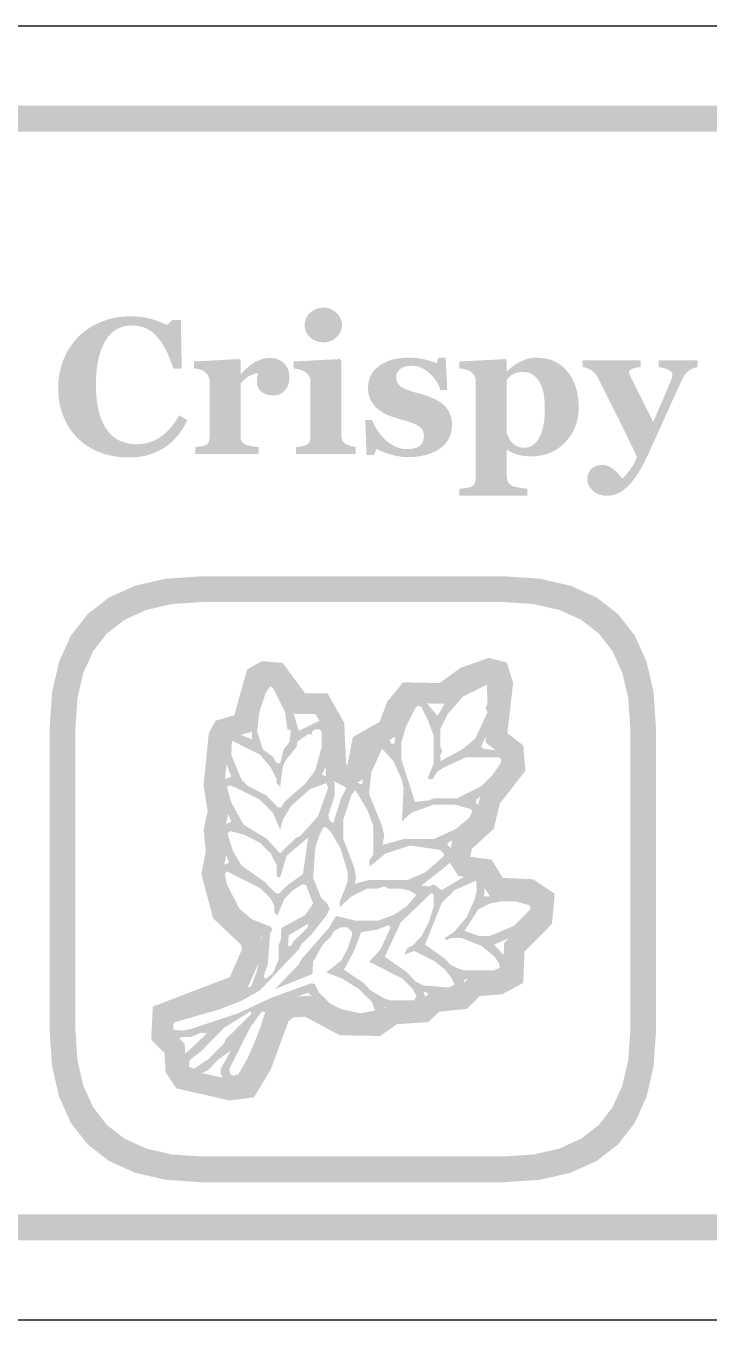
# Model space of a CAD drawing. Header units: millimetres. Extents: x 6 to 297, y 55 to 451.
# Drawn here: x 22.53 to 33.12, y 293.16 to 313.24 of the extents above; entities that cross this region are included whole.
import ezdxf

# ---------------------------------------------------------------- set-up
doc = ezdxf.new("R2010")
doc.units = ezdxf.units.MM
doc.layers.add('CUT', color=1, linetype='Continuous')
doc.layers.add('RASTER', color=7, linetype='Continuous')

msp = doc.modelspace()

# ---------------------------------------------------------------- hatches: boundary and pattern name
at = {"layer": 'RASTER'}
h = msp.add_hatch(color=7, dxfattribs=at)
h.paths.add_polyline_path([(7.2, 309.8), (7.234, 310.316), (7.337, 310.763), (7.509, 311.141), (7.75, 311.45), (8.059, 311.691), (8.438, 311.863), (8.884, 311.966), (9.4, 312), (66.6, 312), (67.116, 311.966), (67.563, 311.863), (67.941, 311.691), (68.25, 311.45), (68.491, 311.141), (68.663, 310.763), (68.766, 310.316), (68.8, 309.8), (68.8, 296.6), (68.766, 296.084), (68.663, 295.638), (68.491, 295.259), (68.25, 294.95), (67.941, 294.709), (67.563, 294.537), (67.116, 294.434), (66.6, 294.4), (9.4, 294.4), (8.884, 294.434), (8.438, 294.537), (8.059, 294.709), (7.75, 294.95), (7.509, 295.259), (7.337, 295.638), (7.234, 296.084), (7.2, 296.6)])
h.paths.add_polyline_path([(7.6, 309.8), (7.6, 296.6), (7.628, 296.178), (7.712, 295.813), (7.853, 295.503), (8.05, 295.25), (8.303, 295.053), (8.612, 294.912), (8.978, 294.828), (9.4, 294.8), (66.6, 294.8), (67.022, 294.828), (67.387, 294.912), (67.697, 295.053), (67.95, 295.25), (68.147, 295.503), (68.288, 295.813), (68.372, 296.178), (68.4, 296.6), (68.4, 309.8), (68.372, 310.222), (68.288, 310.588), (68.147, 310.897), (67.95, 311.15), (67.697, 311.347), (67.387, 311.488), (67.022, 311.572), (66.6, 311.6), (9.4, 311.6), (8.978, 311.572), (8.612, 311.488), (8.303, 311.347), (8.05, 311.15), (7.853, 310.897), (7.712, 310.588), (7.628, 310.222), (7.6, 309.8)], flags=0)
h = msp.add_hatch(color=7, dxfattribs=at)
h.paths.add_polyline_path([(27.645, 306.6), (26.719, 306.6), (26.719, 306.707), (26.729, 306.708), (26.738, 306.708), (26.748, 306.709), (26.757, 306.71), (26.766, 306.711), (26.776, 306.712), (26.785, 306.713), (26.794, 306.714), (26.803, 306.715), (26.812, 306.717), (26.82, 306.718), (26.828, 306.72), (26.836, 306.722), (26.843, 306.724), (26.85, 306.726), (26.857, 306.729), (26.868, 306.734), (26.879, 306.739), (26.888, 306.744), (26.897, 306.75), (26.905, 306.757), (26.912, 306.764), (26.918, 306.771), (26.923, 306.779), (26.927, 306.788), (26.931, 306.797), (26.934, 306.807), (26.937, 306.818), (26.939, 306.829), (26.941, 306.841), (26.942, 306.853), (26.942, 306.867), (26.942, 307.719), (26.942, 307.732), (26.94, 307.744), (26.939, 307.756), (26.936, 307.767), (26.933, 307.778), (26.929, 307.789), (26.924, 307.799), (26.918, 307.809), (26.912, 307.819), (26.906, 307.828), (26.899, 307.836), (26.892, 307.844), (26.885, 307.852), (26.877, 307.859), (26.868, 307.865), (26.86, 307.871), (26.853, 307.876), (26.845, 307.88), (26.836, 307.884), (26.827, 307.889), (26.816, 307.893), (26.805, 307.897), (26.793, 307.901), (26.78, 307.905), (26.767, 307.909), (26.754, 307.913), (26.741, 307.916), (26.729, 307.918), (26.717, 307.921), (26.705, 307.923), (26.694, 307.924), (26.683, 307.926), (26.683, 308.033), (27.4, 308.071), (27.422, 308.049), (27.422, 306.886), (27.423, 306.873), (27.424, 306.861), (27.425, 306.849), (27.428, 306.838), (27.431, 306.828), (27.435, 306.817), (27.439, 306.808), (27.444, 306.798), (27.45, 306.79), (27.457, 306.782), (27.463, 306.774), (27.471, 306.767), (27.479, 306.761), (27.488, 306.755), (27.497, 306.75), (27.507, 306.745), (27.515, 306.742), (27.522, 306.739), (27.53, 306.736), (27.538, 306.733), (27.546, 306.73), (27.555, 306.727), (27.563, 306.724), (27.572, 306.722), (27.581, 306.719), (27.59, 306.717), (27.599, 306.715), (27.608, 306.713), (27.617, 306.711), (27.626, 306.709), (27.636, 306.708), (27.645, 306.707)])
h.paths.add_polyline_path([(27.431, 308.598), (27.43, 308.571), (27.426, 308.544), (27.419, 308.519), (27.41, 308.495), (27.398, 308.472), (27.383, 308.45), (27.366, 308.428), (27.345, 308.408), (27.324, 308.39), (27.301, 308.374), (27.277, 308.361), (27.252, 308.35), (27.226, 308.341), (27.199, 308.335), (27.171, 308.331), (27.143, 308.33), (27.113, 308.331), (27.085, 308.335), (27.058, 308.341), (27.032, 308.35), (27.007, 308.361), (26.983, 308.374), (26.96, 308.39), (26.938, 308.408), (26.918, 308.428), (26.901, 308.45), (26.886, 308.472), (26.874, 308.495), (26.865, 308.519), (26.858, 308.544), (26.854, 308.571), (26.853, 308.598), (26.854, 308.625), (26.858, 308.652), (26.865, 308.677), (26.874, 308.701), (26.886, 308.725), (26.901, 308.747), (26.918, 308.768), (26.938, 308.788), (26.96, 308.807), (26.983, 308.823), (27.007, 308.837), (27.032, 308.848), (27.058, 308.856), (27.085, 308.863), (27.113, 308.866), (27.143, 308.868), (27.172, 308.866), (27.2, 308.863), (27.227, 308.856), (27.253, 308.848), (27.278, 308.837), (27.302, 308.823), (27.324, 308.807), (27.346, 308.788), (27.366, 308.768), (27.383, 308.747), (27.398, 308.725), (27.41, 308.701), (27.419, 308.677), (27.426, 308.652), (27.43, 308.625), (27.431, 308.598)])
for points in [[(24.119, 306.544), (24.062, 306.545), (24.007, 306.549), (23.952, 306.555), (23.898, 306.563), (23.845, 306.573), (23.793, 306.586), (23.742, 306.601), (23.691, 306.618), (23.642, 306.638), (23.595, 306.659), (23.549, 306.683), (23.505, 306.709), (23.462, 306.737), (23.421, 306.767), (23.382, 306.799), (23.344, 306.833), (23.309, 306.868), (23.276, 306.906), (23.244, 306.945), (23.215, 306.987), (23.187, 307.03), (23.161, 307.076), (23.138, 307.124), (23.116, 307.173), (23.096, 307.225), (23.079, 307.277), (23.065, 307.331), (23.053, 307.386), (23.044, 307.443), (23.037, 307.5), (23.034, 307.559), (23.032, 307.62), (23.034, 307.679), (23.037, 307.738), (23.044, 307.796), (23.053, 307.852), (23.065, 307.908), (23.08, 307.962), (23.097, 308.015), (23.116, 308.067), (23.139, 308.118), (23.163, 308.167), (23.189, 308.214), (23.218, 308.259), (23.248, 308.303), (23.281, 308.345), (23.316, 308.385), (23.353, 308.424), (23.391, 308.46), (23.431, 308.494), (23.474, 308.525), (23.517, 308.555), (23.563, 308.583), (23.611, 308.608), (23.66, 308.632), (23.712, 308.653), (23.765, 308.672), (23.818, 308.689), (23.873, 308.703), (23.929, 308.714), (23.985, 308.723), (24.043, 308.729), (24.101, 308.733), (24.16, 308.734), (24.203, 308.734), (24.245, 308.732), (24.285, 308.728), (24.325, 308.724), (24.364, 308.718), (24.402, 308.711), (24.439, 308.702), (24.475, 308.693), (24.51, 308.682), (24.543, 308.671), (24.575, 308.66), (24.606, 308.648), (24.636, 308.636), (24.664, 308.624), (24.69, 308.611), (24.715, 308.598), (24.806, 308.679), (24.934, 308.679), (24.947, 307.92), (24.818, 307.92), (24.79, 308.004), (24.76, 308.082), (24.729, 308.154), (24.697, 308.221), (24.663, 308.282), (24.628, 308.337), (24.592, 308.386), (24.554, 308.43), (24.515, 308.468), (24.473, 308.501), (24.429, 308.529), (24.384, 308.552), (24.336, 308.569), (24.286, 308.582), (24.233, 308.59), (24.179, 308.592), (24.112, 308.588), (24.05, 308.577), (23.991, 308.558), (23.937, 308.532), (23.886, 308.497), (23.84, 308.456), (23.798, 308.407), (23.76, 308.35), (23.727, 308.286), (23.697, 308.216), (23.673, 308.14), (23.653, 308.058), (23.637, 307.97), (23.626, 307.876), (23.619, 307.776), (23.617, 307.669), (23.617, 307.609), (23.62, 307.55), (23.624, 307.494), (23.629, 307.44), (23.636, 307.388), (23.644, 307.339), (23.654, 307.292), (23.666, 307.247), (23.679, 307.204), (23.692, 307.163), (23.707, 307.125), (23.722, 307.089), (23.739, 307.055), (23.756, 307.022), (23.775, 306.993), (23.794, 306.965), (23.816, 306.938), (23.838, 306.913), (23.862, 306.89), (23.887, 306.868), (23.912, 306.849), (23.939, 306.831), (23.966, 306.815), (23.995, 306.801), (24.024, 306.789), (24.054, 306.779), (24.085, 306.77), (24.117, 306.762), (24.149, 306.757), (24.182, 306.753), (24.216, 306.75), (24.251, 306.749), (24.302, 306.751), (24.351, 306.756), (24.399, 306.765), (24.445, 306.777), (24.49, 306.793), (24.533, 306.812), (24.576, 306.835), (24.616, 306.861), (24.656, 306.89), (24.695, 306.924), (24.733, 306.96), (24.77, 307.001), (24.806, 307.045), (24.841, 307.092), (24.875, 307.143), (24.909, 307.198), (25.035, 307.121), (25.019, 307.09), (25.002, 307.059), (24.985, 307.029), (24.967, 306.999), (24.949, 306.971), (24.93, 306.943), (24.911, 306.917), (24.891, 306.891), (24.871, 306.866), (24.849, 306.842), (24.827, 306.818), (24.804, 306.796), (24.781, 306.775), (24.756, 306.754), (24.731, 306.734), (24.705, 306.716), (24.676, 306.696), (24.646, 306.678), (24.615, 306.66), (24.583, 306.644), (24.551, 306.629), (24.518, 306.615), (24.484, 306.602), (24.449, 306.59), (24.414, 306.579), (24.376, 306.57), (24.337, 306.562), (24.297, 306.556), (24.255, 306.551), (24.211, 306.547), (24.166, 306.545), (24.119, 306.544)], [(26.618, 307.785), (26.617, 307.758), (26.614, 307.731), (26.608, 307.705), (26.601, 307.681), (26.591, 307.656), (26.579, 307.633), (26.565, 307.611), (26.549, 307.59), (26.531, 307.57), (26.512, 307.553), (26.492, 307.538), (26.469, 307.526), (26.446, 307.517), (26.421, 307.511), (26.395, 307.507), (26.368, 307.505), (26.341, 307.506), (26.316, 307.509), (26.292, 307.513), (26.269, 307.519), (26.247, 307.526), (26.226, 307.536), (26.206, 307.547), (26.187, 307.559), (26.169, 307.574), (26.154, 307.59), (26.142, 307.607), (26.131, 307.626), (26.123, 307.647), (26.117, 307.67), (26.114, 307.694), (26.113, 307.719), (26.113, 307.732), (26.113, 307.743), (26.114, 307.754), (26.115, 307.765), (26.116, 307.774), (26.117, 307.783), (26.118, 307.791), (26.12, 307.799), (26.122, 307.806), (26.124, 307.813), (26.125, 307.82), (26.127, 307.827), (26.129, 307.833), (26.13, 307.84), (26.132, 307.846), (26.133, 307.852), (26.116, 307.851), (26.099, 307.848), (26.082, 307.844), (26.064, 307.839), (26.046, 307.833), (26.028, 307.825), (26.01, 307.816), (25.991, 307.806), (25.973, 307.794), (25.955, 307.782), (25.938, 307.768), (25.921, 307.754), (25.905, 307.739), (25.889, 307.723), (25.874, 307.706), (25.859, 307.688), (25.859, 306.884), (25.86, 306.872), (25.86, 306.86), (25.862, 306.848), (25.863, 306.837), (25.866, 306.827), (25.868, 306.817), (25.872, 306.808), (25.875, 306.799), (25.88, 306.791), (25.885, 306.783), (25.891, 306.776), (25.897, 306.769), (25.904, 306.763), (25.912, 306.757), (25.921, 306.751), (25.93, 306.746), (25.938, 306.743), (25.948, 306.739), (25.96, 306.735), (25.972, 306.732), (25.986, 306.728), (26.001, 306.725), (26.017, 306.722), (26.034, 306.719), (26.052, 306.717), (26.068, 306.714), (26.083, 306.712), (26.097, 306.711), (26.109, 306.709), (26.121, 306.708), (26.13, 306.707), (26.139, 306.707), (26.139, 306.6), (25.159, 306.6), (25.159, 306.707), (25.168, 306.708), (25.178, 306.709), (25.187, 306.709), (25.196, 306.71), (25.205, 306.711), (25.215, 306.713), (25.224, 306.714), (25.233, 306.715), (25.242, 306.716), (25.251, 306.718), (25.26, 306.719), (25.268, 306.721), (25.276, 306.723), (25.283, 306.725), (25.29, 306.727), (25.297, 306.729), (25.308, 306.733), (25.318, 306.738), (25.328, 306.743), (25.336, 306.749), (25.344, 306.756), (25.351, 306.763), (25.356, 306.771), (25.361, 306.779), (25.365, 306.787), (25.369, 306.797), (25.372, 306.807), (25.375, 306.818), (25.376, 306.829), (25.378, 306.841), (25.379, 306.853), (25.379, 306.867), (25.379, 307.719), (25.379, 307.732), (25.377, 307.745), (25.375, 307.757), (25.373, 307.769), (25.369, 307.781), (25.365, 307.792), (25.36, 307.803), (25.354, 307.814), (25.348, 307.824), (25.341, 307.833), (25.334, 307.843), (25.327, 307.851), (25.319, 307.859), (25.311, 307.867), (25.303, 307.874), (25.294, 307.88), (25.287, 307.885), (25.28, 307.889), (25.272, 307.893), (25.264, 307.896), (25.256, 307.9), (25.247, 307.903), (25.237, 307.907), (25.227, 307.91), (25.217, 307.912), (25.207, 307.915), (25.196, 307.917), (25.185, 307.919), (25.174, 307.921), (25.162, 307.923), (25.151, 307.924), (25.139, 307.926), (25.139, 308.033), (25.837, 308.071), (25.859, 308.049), (25.859, 307.836), (25.865, 307.836), (25.891, 307.865), (25.917, 307.892), (25.943, 307.917), (25.969, 307.941), (25.996, 307.963), (26.024, 307.984), (26.052, 308.003), (26.08, 308.02), (26.108, 308.036), (26.137, 308.049), (26.166, 308.061), (26.196, 308.07), (26.225, 308.077), (26.255, 308.083), (26.286, 308.086), (26.316, 308.087), (26.35, 308.086), (26.381, 308.082), (26.411, 308.075), (26.439, 308.066), (26.466, 308.054), (26.491, 308.039), (26.514, 308.022), (26.535, 308.003), (26.555, 307.981), (26.572, 307.957), (26.586, 307.933), (26.597, 307.906), (26.607, 307.878), (26.613, 307.849), (26.617, 307.818), (26.618, 307.785)], [(28.458, 306.55), (28.423, 306.551), (28.387, 306.553), (28.352, 306.556), (28.318, 306.561), (28.283, 306.567), (28.249, 306.574), (28.214, 306.582), (28.18, 306.592), (28.147, 306.602), (28.116, 306.613), (28.087, 306.624), (28.06, 306.635), (28.035, 306.646), (28.011, 306.657), (27.99, 306.669), (27.97, 306.681), (27.926, 306.581), (27.812, 306.581), (27.793, 307.127), (27.9, 307.127), (27.906, 307.111), (27.913, 307.093), (27.921, 307.076), (27.929, 307.057), (27.939, 307.038), (27.949, 307.019), (27.961, 306.999), (27.973, 306.979), (27.986, 306.958), (28, 306.938), (28.014, 306.919), (28.028, 306.9), (28.043, 306.882), (28.058, 306.864), (28.074, 306.847), (28.09, 306.83), (28.108, 306.814), (28.126, 306.798), (28.145, 306.783), (28.164, 306.769), (28.184, 306.756), (28.205, 306.743), (28.226, 306.73), (28.248, 306.719), (28.27, 306.708), (28.293, 306.699), (28.316, 306.691), (28.34, 306.685), (28.363, 306.68), (28.388, 306.676), (28.412, 306.674), (28.438, 306.673), (28.47, 306.674), (28.5, 306.676), (28.528, 306.681), (28.554, 306.686), (28.578, 306.694), (28.599, 306.702), (28.619, 306.713), (28.636, 306.725), (28.651, 306.739), (28.665, 306.755), (28.676, 306.772), (28.685, 306.791), (28.692, 306.812), (28.697, 306.835), (28.7, 306.859), (28.701, 306.886), (28.701, 306.9), (28.699, 306.914), (28.697, 306.927), (28.694, 306.939), (28.69, 306.951), (28.685, 306.962), (28.679, 306.972), (28.672, 306.982), (28.664, 306.992), (28.656, 307.001), (28.647, 307.009), (28.637, 307.018), (28.627, 307.026), (28.616, 307.034), (28.604, 307.041), (28.591, 307.048), (28.577, 307.055), (28.562, 307.062), (28.547, 307.069), (28.531, 307.075), (28.516, 307.081), (28.499, 307.087), (28.483, 307.093), (28.466, 307.098), (28.449, 307.103), (28.43, 307.109), (28.411, 307.115), (28.39, 307.121), (28.369, 307.127), (28.346, 307.134), (28.323, 307.141), (28.298, 307.148), (28.274, 307.155), (28.25, 307.163), (28.228, 307.17), (28.206, 307.177), (28.185, 307.185), (28.165, 307.192), (28.146, 307.2), (28.128, 307.207), (28.11, 307.215), (28.092, 307.224), (28.074, 307.235), (28.055, 307.246), (28.037, 307.258), (28.018, 307.272), (27.999, 307.286), (27.98, 307.302), (27.964, 307.316), (27.949, 307.332), (27.935, 307.348), (27.921, 307.365), (27.908, 307.382), (27.896, 307.401), (27.885, 307.42), (27.875, 307.439), (27.866, 307.46), (27.858, 307.482), (27.851, 307.504), (27.845, 307.528), (27.841, 307.552), (27.838, 307.578), (27.836, 307.604), (27.835, 307.631), (27.838, 307.682), (27.846, 307.73), (27.86, 307.775), (27.879, 307.818), (27.903, 307.859), (27.933, 307.897), (27.968, 307.932), (28.009, 307.965), (28.054, 307.995), (28.103, 308.021), (28.154, 308.043), (28.21, 308.061), (28.268, 308.075), (28.33, 308.085), (28.395, 308.091), (28.464, 308.093), (28.497, 308.092), (28.529, 308.091), (28.561, 308.089), (28.592, 308.086), (28.622, 308.082), (28.652, 308.077), (28.681, 308.072), (28.709, 308.066), (28.737, 308.059), (28.763, 308.052), (28.788, 308.045), (28.812, 308.037), (28.835, 308.03), (28.857, 308.022), (28.878, 308.014), (28.897, 308.006), (28.928, 308.093), (29.04, 308.093), (29.063, 307.593), (28.959, 307.593), (28.945, 307.631), (28.929, 307.667), (28.91, 307.702), (28.889, 307.735), (28.866, 307.767), (28.841, 307.798), (28.813, 307.828), (28.783, 307.856), (28.752, 307.882), (28.72, 307.904), (28.687, 307.923), (28.654, 307.939), (28.62, 307.951), (28.586, 307.96), (28.551, 307.965), (28.515, 307.967), (28.488, 307.966), (28.462, 307.964), (28.437, 307.96), (28.414, 307.955), (28.393, 307.948), (28.373, 307.94), (28.355, 307.931), (28.338, 307.92), (28.323, 307.908), (28.31, 307.894), (28.299, 307.88), (28.29, 307.864), (28.283, 307.847), (28.277, 307.829), (28.274, 307.81), (28.273, 307.789), (28.275, 307.763), (28.279, 307.738), (28.287, 307.715), (28.297, 307.694), (28.31, 307.674), (28.327, 307.657), (28.346, 307.642), (28.368, 307.628), (28.393, 307.616), (28.42, 307.604), (28.449, 307.592), (28.481, 307.58), (28.515, 307.568), (28.552, 307.557), (28.591, 307.546), (28.632, 307.535), (28.696, 307.517), (28.755, 307.498), (28.809, 307.477), (28.859, 307.455), (28.905, 307.431), (28.947, 307.406), (28.984, 307.379), (29.016, 307.351), (29.045, 307.321), (29.069, 307.289), (29.09, 307.254), (29.107, 307.218), (29.121, 307.18), (29.13, 307.14), (29.136, 307.098), (29.138, 307.054), (29.135, 306.996), (29.126, 306.941), (29.111, 306.889), (29.091, 306.841), (29.064, 306.796), (29.032, 306.755), (28.994, 306.717), (28.949, 306.682), (28.901, 306.651), (28.848, 306.624), (28.792, 306.602), (28.732, 306.583), (28.669, 306.569), (28.602, 306.558), (28.532, 306.552), (28.458, 306.55)], [(32.946, 307.946), (32.93, 307.943), (32.914, 307.939), (32.897, 307.934), (32.881, 307.929), (32.865, 307.922), (32.849, 307.914), (32.834, 307.906), (32.818, 307.896), (32.803, 307.886), (32.788, 307.874), (32.774, 307.861), (32.761, 307.846), (32.749, 307.83), (32.737, 307.812), (32.725, 307.794), (32.715, 307.773), (32.683, 307.706), (32.651, 307.638), (32.619, 307.569), (32.587, 307.498), (32.555, 307.427), (32.522, 307.354), (32.489, 307.28), (32.456, 307.206), (32.422, 307.13), (32.387, 307.052), (32.351, 306.973), (32.315, 306.892), (32.277, 306.81), (32.239, 306.727), (32.2, 306.641), (32.16, 306.555), (32.137, 306.507), (32.115, 306.461), (32.092, 306.418), (32.07, 306.378), (32.048, 306.34), (32.027, 306.305), (32.005, 306.272), (31.984, 306.241), (31.963, 306.213), (31.942, 306.186), (31.922, 306.161), (31.901, 306.137), (31.882, 306.116), (31.862, 306.096), (31.843, 306.078), (31.824, 306.061), (31.807, 306.047), (31.789, 306.034), (31.772, 306.022), (31.754, 306.01), (31.737, 306), (31.72, 305.991), (31.702, 305.983), (31.685, 305.976), (31.668, 305.97), (31.651, 305.964), (31.633, 305.96), (31.616, 305.956), (31.598, 305.953), (31.581, 305.951), (31.563, 305.95), (31.546, 305.95), (31.512, 305.951), (31.48, 305.954), (31.449, 305.961), (31.42, 305.969), (31.393, 305.98), (31.367, 305.993), (31.343, 306.009), (31.321, 306.027), (31.301, 306.047), (31.284, 306.067), (31.269, 306.088), (31.257, 306.11), (31.247, 306.132), (31.241, 306.154), (31.237, 306.178), (31.235, 306.202), (31.236, 306.212), (31.236, 306.222), (31.237, 306.232), (31.238, 306.241), (31.239, 306.251), (31.241, 306.26), (31.243, 306.269), (31.245, 306.278), (31.248, 306.287), (31.251, 306.295), (31.255, 306.305), (31.26, 306.314), (31.265, 306.323), (31.271, 306.332), (31.278, 306.342), (31.285, 306.351), (31.291, 306.359), (31.298, 306.366), (31.306, 306.374), (31.315, 306.381), (31.324, 306.388), (31.335, 306.394), (31.346, 306.4), (31.358, 306.406), (31.37, 306.411), (31.383, 306.416), (31.396, 306.42), (31.41, 306.423), (31.424, 306.425), (31.438, 306.427), (31.453, 306.428), (31.468, 306.429), (31.489, 306.428), (31.509, 306.425), (31.529, 306.421), (31.548, 306.414), (31.568, 306.406), (31.587, 306.396), (31.606, 306.385), (31.625, 306.371), (31.644, 306.357), (31.663, 306.34), (31.682, 306.322), (31.701, 306.303), (31.721, 306.283), (31.74, 306.261), (31.76, 306.238), (31.78, 306.213), (31.793, 306.226), (31.806, 306.24), (31.82, 306.256), (31.834, 306.274), (31.85, 306.292), (31.866, 306.313), (31.882, 306.334), (31.9, 306.358), (31.917, 306.382), (31.933, 306.406), (31.948, 306.43), (31.961, 306.455), (31.974, 306.48), (31.985, 306.504), (31.995, 306.529), (32.004, 306.555), (31.961, 306.645), (31.92, 306.732), (31.879, 306.816), (31.84, 306.896), (31.802, 306.974), (31.765, 307.049), (31.73, 307.121), (31.695, 307.19), (31.661, 307.258), (31.626, 307.328), (31.59, 307.4), (31.552, 307.474), (31.514, 307.55), (31.475, 307.628), (31.435, 307.708), (31.394, 307.789), (31.384, 307.807), (31.374, 307.823), (31.363, 307.838), (31.351, 307.852), (31.338, 307.865), (31.325, 307.877), (31.31, 307.888), (31.295, 307.899), (31.28, 307.908), (31.264, 307.916), (31.248, 307.923), (31.232, 307.93), (31.216, 307.935), (31.199, 307.94), (31.182, 307.944), (31.165, 307.946), (31.165, 308.053), (32.062, 308.053), (32.062, 307.946), (32.049, 307.946), (32.036, 307.944), (32.022, 307.942), (32.008, 307.94), (31.993, 307.937), (31.978, 307.933), (31.963, 307.929), (31.947, 307.924), (31.931, 307.919), (31.918, 307.913), (31.907, 307.907), (31.898, 307.901), (31.891, 307.894), (31.885, 307.887), (31.882, 307.879), (31.881, 307.871), (31.881, 307.869), (31.882, 307.865), (31.882, 307.862), (31.882, 307.859), (31.883, 307.856), (31.884, 307.853), (31.885, 307.849), (31.886, 307.846), (31.887, 307.842), (31.888, 307.838), (31.89, 307.834), (31.892, 307.829), (31.894, 307.824), (31.896, 307.818), (31.899, 307.812), (31.902, 307.806), (31.915, 307.779), (31.929, 307.749), (31.945, 307.717), (31.962, 307.683), (31.98, 307.646), (32, 307.607), (32.021, 307.565), (32.043, 307.521), (32.067, 307.474), (32.091, 307.426), (32.116, 307.375), (32.142, 307.323), (32.169, 307.268), (32.197, 307.212), (32.226, 307.154), (32.256, 307.094), (32.279, 307.145), (32.3, 307.194), (32.321, 307.242), (32.34, 307.287), (32.359, 307.331), (32.377, 307.373), (32.395, 307.413), (32.411, 307.452), (32.427, 307.489), (32.443, 307.527), (32.458, 307.564), (32.474, 307.601), (32.489, 307.637), (32.504, 307.674), (32.52, 307.711), (32.535, 307.747), (32.538, 307.756), (32.541, 307.764), (32.544, 307.772), (32.546, 307.78), (32.548, 307.787), (32.55, 307.793), (32.551, 307.799), (32.552, 307.805), (32.552, 307.81), (32.552, 307.815), (32.553, 307.819), (32.553, 307.823), (32.553, 307.826), (32.554, 307.829), (32.554, 307.831), (32.554, 307.833), (32.553, 307.84), (32.552, 307.846), (32.55, 307.852), (32.547, 307.858), (32.544, 307.864), (32.539, 307.869), (32.534, 307.874), (32.528, 307.88), (32.522, 307.884), (32.515, 307.889), (32.508, 307.894), (32.5, 307.898), (32.492, 307.902), (32.484, 307.906), (32.476, 307.91), (32.467, 307.914), (32.458, 307.918), (32.449, 307.921), (32.44, 307.924), (32.431, 307.927), (32.423, 307.929), (32.414, 307.932), (32.405, 307.934), (32.397, 307.936), (32.389, 307.938), (32.381, 307.939), (32.373, 307.941), (32.366, 307.942), (32.359, 307.943), (32.353, 307.944), (32.347, 307.945), (32.341, 307.946), (32.341, 308.053), (32.946, 308.053)]]:
    msp.add_hatch(color=7, dxfattribs=at).paths.add_polyline_path(points)
h = msp.add_hatch(color=7, dxfattribs=at)
h.paths.add_polyline_path([(31.102, 307.313), (31.099, 307.237), (31.089, 307.164), (31.073, 307.094), (31.05, 307.026), (31.021, 306.961), (30.986, 306.899), (30.944, 306.84), (30.896, 306.783), (30.842, 306.731), (30.785, 306.686), (30.725, 306.648), (30.661, 306.617), (30.594, 306.593), (30.524, 306.576), (30.45, 306.565), (30.373, 306.562), (30.338, 306.562), (30.306, 306.564), (30.275, 306.566), (30.245, 306.569), (30.217, 306.573), (30.191, 306.578), (30.167, 306.584), (30.144, 306.59), (30.123, 306.598), (30.102, 306.606), (30.082, 306.614), (30.064, 306.622), (30.046, 306.631), (30.03, 306.64), (30.014, 306.65), (29.999, 306.66), (29.987, 306.66), (29.987, 306.248), (29.988, 306.236), (29.989, 306.224), (29.99, 306.212), (29.993, 306.2), (29.996, 306.19), (30, 306.179), (30.005, 306.169), (30.01, 306.159), (30.016, 306.15), (30.023, 306.141), (30.03, 306.133), (30.037, 306.126), (30.046, 306.119), (30.054, 306.113), (30.064, 306.108), (30.074, 306.103), (30.084, 306.099), (30.096, 306.096), (30.108, 306.092), (30.122, 306.088), (30.136, 306.084), (30.152, 306.081), (30.168, 306.077), (30.186, 306.074), (30.204, 306.071), (30.221, 306.068), (30.237, 306.066), (30.252, 306.064), (30.267, 306.062), (30.281, 306.06), (30.294, 306.059), (30.307, 306.058), (30.307, 305.95), (29.249, 305.95), (29.249, 306.058), (29.258, 306.059), (29.269, 306.06), (29.279, 306.061), (29.29, 306.062), (29.302, 306.064), (29.315, 306.065), (29.328, 306.067), (29.341, 306.069), (29.355, 306.071), (29.367, 306.073), (29.379, 306.075), (29.39, 306.077), (29.4, 306.079), (29.409, 306.081), (29.417, 306.084), (29.425, 306.086), (29.436, 306.09), (29.446, 306.095), (29.456, 306.101), (29.464, 306.108), (29.472, 306.115), (29.478, 306.123), (29.484, 306.131), (29.489, 306.141), (29.492, 306.151), (29.496, 306.161), (29.499, 306.171), (29.501, 306.182), (29.503, 306.194), (29.504, 306.205), (29.505, 306.217), (29.505, 306.229), (29.505, 307.728), (29.504, 307.74), (29.502, 307.751), (29.5, 307.763), (29.497, 307.773), (29.494, 307.784), (29.491, 307.794), (29.487, 307.804), (29.483, 307.813), (29.478, 307.822), (29.472, 307.831), (29.466, 307.839), (29.459, 307.847), (29.451, 307.855), (29.443, 307.863), (29.434, 307.87), (29.425, 307.877), (29.417, 307.882), (29.409, 307.886), (29.4, 307.891), (29.391, 307.895), (29.381, 307.899), (29.37, 307.902), (29.359, 307.906), (29.347, 307.909), (29.335, 307.912), (29.323, 307.915), (29.311, 307.917), (29.299, 307.919), (29.287, 307.921), (29.275, 307.923), (29.264, 307.924), (29.252, 307.926), (29.252, 308.033), (29.965, 308.071), (29.987, 308.052), (29.987, 307.889), (29.999, 307.886), (30.024, 307.91), (30.049, 307.932), (30.075, 307.954), (30.101, 307.973), (30.128, 307.992), (30.156, 308.009), (30.184, 308.024), (30.214, 308.038), (30.243, 308.051), (30.272, 308.062), (30.302, 308.072), (30.331, 308.079), (30.36, 308.085), (30.389, 308.089), (30.418, 308.092), (30.447, 308.093), (30.521, 308.089), (30.591, 308.079), (30.657, 308.062), (30.719, 308.039), (30.777, 308.009), (30.83, 307.972), (30.88, 307.928), (30.926, 307.878), (30.967, 307.822), (31.003, 307.762), (31.033, 307.698), (31.058, 307.63), (31.077, 307.557), (31.091, 307.48), (31.099, 307.399), (31.102, 307.313)])
h.paths.add_polyline_path([(30.576, 307.308), (30.576, 307.335), (30.575, 307.362), (30.574, 307.389), (30.572, 307.415), (30.57, 307.441), (30.567, 307.467), (30.564, 307.492), (30.56, 307.518), (30.556, 307.542), (30.55, 307.567), (30.544, 307.59), (30.538, 307.613), (30.53, 307.635), (30.522, 307.656), (30.513, 307.677), (30.503, 307.697), (30.493, 307.716), (30.482, 307.735), (30.47, 307.752), (30.457, 307.768), (30.443, 307.783), (30.429, 307.798), (30.414, 307.811), (30.398, 307.823), (30.381, 307.834), (30.364, 307.844), (30.345, 307.852), (30.326, 307.858), (30.306, 307.863), (30.284, 307.867), (30.262, 307.869), (30.239, 307.87), (30.216, 307.87), (30.194, 307.868), (30.173, 307.865), (30.154, 307.862), (30.135, 307.857), (30.118, 307.851), (30.102, 307.845), (30.087, 307.837), (30.073, 307.829), (30.059, 307.819), (30.046, 307.81), (30.033, 307.799), (30.021, 307.788), (30.009, 307.776), (29.998, 307.764), (29.987, 307.751), (29.987, 306.921), (29.99, 306.913), (29.993, 306.905), (29.996, 306.896), (30, 306.887), (30.005, 306.878), (30.01, 306.867), (30.015, 306.857), (30.021, 306.845), (30.027, 306.834), (30.033, 306.823), (30.04, 306.813), (30.046, 306.804), (30.052, 306.795), (30.058, 306.786), (30.065, 306.779), (30.071, 306.771), (30.08, 306.762), (30.09, 306.753), (30.1, 306.745), (30.11, 306.737), (30.121, 306.73), (30.132, 306.724), (30.143, 306.718), (30.154, 306.713), (30.166, 306.708), (30.178, 306.704), (30.191, 306.701), (30.203, 306.699), (30.216, 306.696), (30.23, 306.695), (30.243, 306.694), (30.257, 306.694), (30.292, 306.696), (30.326, 306.704), (30.357, 306.716), (30.387, 306.733), (30.416, 306.755), (30.442, 306.782), (30.466, 306.813), (30.489, 306.85), (30.509, 306.891), (30.527, 306.937), (30.542, 306.987), (30.554, 307.042), (30.564, 307.102), (30.571, 307.166), (30.575, 307.234), (30.576, 307.308)], flags=0)
h = msp.add_hatch(color=7, dxfattribs=at)
h.paths.add_polyline_path([(22.9, 302.35), (22.937, 302.901), (23.047, 303.378), (23.23, 303.782), (23.488, 304.112), (23.818, 304.37), (24.222, 304.553), (24.699, 304.663), (25.25, 304.7), (29.95, 304.7), (30.501, 304.663), (30.978, 304.553), (31.382, 304.37), (31.713, 304.113), (31.97, 303.782), (32.153, 303.378), (32.263, 302.901), (32.3, 302.35), (32.3, 297.65), (32.263, 297.099), (32.153, 296.622), (31.97, 296.218), (31.713, 295.887), (31.382, 295.63), (30.978, 295.447), (30.501, 295.337), (29.95, 295.3), (25.25, 295.3), (24.699, 295.337), (24.222, 295.447), (23.818, 295.63), (23.488, 295.888), (23.23, 296.218), (23.047, 296.622), (22.937, 297.099), (22.9, 297.65)])
h.paths.add_polyline_path([(23.3, 302.35), (23.3, 297.65), (23.33, 297.193), (23.422, 296.797), (23.574, 296.462), (23.788, 296.188), (24.062, 295.974), (24.397, 295.822), (24.793, 295.73), (25.25, 295.7), (29.95, 295.7), (30.407, 295.73), (30.803, 295.822), (31.138, 295.974), (31.413, 296.188), (31.626, 296.462), (31.778, 296.797), (31.87, 297.193), (31.9, 297.65), (31.9, 302.35), (31.87, 302.807), (31.778, 303.203), (31.626, 303.538), (31.413, 303.813), (31.138, 304.026), (30.803, 304.178), (30.407, 304.27), (29.95, 304.3), (25.25, 304.3), (24.793, 304.27), (24.397, 304.178), (24.062, 304.026), (23.788, 303.813), (23.574, 303.538), (23.422, 303.203), (23.33, 302.807), (23.3, 302.35)], flags=0)
h = msp.add_hatch(color=7, dxfattribs=at)
h.paths.add_polyline_path([(29.708, 303.434), (29.985, 303.363), (30.085, 303.042), (29.995, 302.267), (30.242, 302.076), (30.277, 301.686), (29.879, 301.176), (29.786, 300.786), (29.443, 300.469), (29.423, 300.355), (29.427, 300.348), (29.752, 300.304), (29.924, 300.021), (30.394, 300), (30.731, 299.775), (30.687, 299.306), (30.26, 298.873), (30.242, 298.392), (29.915, 298.216), (29.57, 298.188), (29.371, 297.989), (28.943, 297.946), (28.767, 297.783), (28.285, 297.752), (28.025, 297.568), (27.397, 297.579), (26.859, 297.867), (26.681, 297.856), (26.604, 297.799), (26.328, 297.048), (26.066, 296.615), (25.687, 296.568), (24.863, 296.756), (24.697, 297.005), (24.681, 297.305), (24.474, 297.512), (24.499, 298.024), (25.693, 298.482), (25.881, 298.912), (25.87, 298.979), (25.432, 299.397), (25.251, 300.084), (25.32, 300.431), (25.287, 300.766), (25.349, 301.058), (25.287, 301.453), (25.366, 302.268), (25.475, 302.461), (25.762, 302.545), (25.96, 303.253), (26.186, 303.384), (26.512, 303.357), (26.861, 302.883), (27.208, 302.883), (27.466, 302.428), (27.497, 301.782), (27.51, 301.775), (27.518, 301.78), (27.599, 302.205), (28.016, 302.443), (28.132, 302.754), (28.378, 303.055), (28.946, 303.044), (29.269, 303.28)])
h.paths.add_polyline_path([(29.722, 303.1), (29.42, 302.994), (29.048, 302.722), (28.528, 302.732), (28.414, 302.592), (28.276, 302.222), (27.885, 302), (27.806, 301.583), (27.527, 301.408), (27.186, 301.581), (27.15, 302.337), (27.021, 302.563), (26.7, 302.563), (26.341, 303.05), (26.26, 303.057), (26.233, 303.041), (26.023, 302.287), (25.689, 302.19), (25.678, 302.17), (25.61, 301.463), (25.675, 301.049), (25.61, 300.748), (25.644, 300.415), (25.579, 300.094), (25.719, 299.566), (26.169, 299.136), (26.212, 298.869), (25.932, 298.231), (24.809, 297.8), (24.801, 297.638), (24.994, 297.445), (25.012, 297.11), (25.059, 297.039), (25.704, 296.893), (25.873, 296.913), (26.038, 297.187), (26.336, 297.999), (26.567, 298.169), (26.929, 298.192), (27.48, 297.898), (27.926, 297.89), (28.174, 298.066), (28.633, 298.095), (28.804, 298.253), (29.225, 298.296), (29.427, 298.498), (29.822, 298.53), (29.929, 298.587), (29.945, 299.009), (30.379, 299.45), (30.395, 299.615), (30.291, 299.684), (29.74, 299.709), (29.558, 300.007), (29.235, 300.051), (29.086, 300.29), (29.146, 300.631), (29.497, 300.955), (29.584, 301.319), (29.947, 301.783), (29.936, 301.908), (29.656, 302.124), (29.759, 303.012), (29.732, 303.098), (29.722, 303.1)], flags=0)
h = msp.add_hatch(color=7, dxfattribs=at)
h.paths.add_polyline_path([(26.26, 303.15), (26.393, 303.104), (26.527, 302.937), (26.65, 302.693), (26.761, 302.302), (27.084, 302.459), (27.161, 302.436), (27.218, 302.359), (27.218, 302.192), (27.251, 302.092), (27.185, 301.758), (27.118, 301.625), (27.261, 301.568), (27.318, 301.491), (27.318, 301.291), (27.218, 300.99), (27.241, 300.914), (27.295, 300.867), (27.418, 301.257), (27.508, 301.434), (27.619, 301.525), (27.742, 301.468), (27.785, 301.758), (27.852, 301.959), (27.976, 302.169), (28.086, 302.192), (28.176, 302.149), (28.196, 302.102), (28.243, 302.102), (28.286, 302.393), (28.51, 302.803), (28.62, 302.86), (28.663, 302.837), (28.911, 302.536), (29.011, 302.703), (29.278, 302.97), (29.488, 303.094), (29.722, 303.16), (29.765, 303.137), (29.822, 303.06), (29.822, 302.693), (29.722, 302.326), (29.588, 302.059), (29.622, 302.025), (29.889, 301.992), (29.999, 301.935), (30.022, 301.792), (29.932, 301.615), (29.845, 301.535), (29.799, 301.448), (29.511, 301.234), (29.511, 301.181), (29.588, 301.091), (29.531, 300.914), (29.365, 300.747), (29.077, 300.566), (29.064, 300.533), (29.154, 300.456), (29.154, 300.356), (29.097, 300.246), (28.663, 299.899), (28.787, 299.889), (28.854, 299.922), (28.977, 299.832), (29.355, 300.056), (29.555, 300.089), (29.655, 299.989), (29.632, 299.732), (30.289, 299.755), (30.466, 299.665), (30.49, 299.521), (30.433, 299.411), (30.166, 299.144), (29.789, 298.987), (29.965, 298.797), (30.022, 298.687), (29.999, 298.543), (29.922, 298.487), (29.789, 298.453), (29.355, 298.453), (29.321, 298.42), (29.298, 298.276), (29.221, 298.219), (28.787, 298.219), (28.72, 298.253), (28.697, 298.243), (28.72, 298.186), (28.697, 298.043), (28.553, 297.986), (28.086, 298.019), (28.043, 297.862), (27.952, 297.819), (27.518, 297.819), (27.385, 297.852), (27.141, 297.976), (26.907, 298.243), (26.393, 298.043), (26.216, 297.485), (25.993, 296.974), (25.926, 296.874), (25.816, 296.817), (25.716, 296.817), (25.605, 296.874), (25.549, 296.984), (25.549, 297.051), (25.706, 297.341), (25.505, 297.195), (25.358, 297.041), (25.181, 296.951), (25.081, 296.951), (24.991, 296.994), (24.948, 297.084), (24.971, 297.261), (25.338, 297.609), (25.248, 297.619), (25.081, 297.552), (24.948, 297.552), (24.881, 297.518), (24.737, 297.609), (24.714, 297.819), (24.737, 297.862), (24.848, 297.919), (25.549, 298.119), (26.026, 298.343), (26.116, 298.587), (26.183, 298.921), (26.183, 299.121), (25.939, 299.244), (25.739, 299.445), (25.582, 299.722), (25.515, 299.955), (25.539, 300.199), (25.682, 300.256), (25.549, 300.623), (25.549, 300.79), (25.572, 300.834), (25.716, 300.89), (25.549, 301.324), (25.549, 301.491), (25.572, 301.535), (25.716, 301.591), (25.615, 301.858), (25.592, 302.102), (25.615, 302.192), (25.682, 302.259), (25.816, 302.259), (26.039, 302.169), (26.016, 302.593), (26.083, 302.86), (26.206, 303.104)])
h.paths.add_polyline_path([(29.678, 303.017), (29.311, 302.837), (29.077, 302.57), (28.954, 302.326), (28.954, 302.059), (28.987, 301.992), (28.954, 301.925), (28.964, 301.835), (29.298, 302.015), (29.498, 302.182), (29.688, 302.593), (29.655, 302.66), (29.688, 302.726)], flags=0)
h.paths.add_polyline_path([(26.317, 302.994), (26.25, 302.893), (26.15, 302.593), (26.116, 302.292), (26.206, 302.015), (26.36, 301.902), (26.407, 301.815), (26.45, 301.792), (26.483, 301.825), (26.527, 302.015), (26.617, 302.125), (26.64, 302.316), (26.584, 302.326), (26.55, 302.593), (26.36, 302.97)], flags=0)
h.paths.add_polyline_path([(28.62, 302.693), (28.577, 302.67), (28.42, 302.359), (28.353, 302.125), (28.353, 301.858), (28.563, 301.201), (28.787, 301.224), (28.854, 301.257), (29.221, 301.257), (29.598, 301.448), (29.765, 301.615), (29.899, 301.815), (29.899, 301.868), (29.855, 301.892), (29.355, 301.892), (29.011, 301.735), (28.911, 301.668), (28.83, 301.548), (28.777, 301.548), (28.764, 301.581), (28.854, 301.792), (28.854, 302.226), (28.764, 302.469), (28.663, 302.67)], flags=0)
h.paths.add_polyline_path([(27.018, 302.326), (26.961, 302.282), (26.974, 302.236), (26.917, 302.259), (26.741, 302.136), (26.727, 302.049), (26.574, 301.868), (26.517, 301.758), (26.473, 301.434), (26.417, 301.491), (26.417, 301.558), (26.327, 301.735), (26.16, 301.935), (25.726, 302.149), (25.716, 301.925), (25.873, 301.548), (25.973, 301.448), (26.26, 301.301), (26.44, 301.114), (26.493, 301.114), (26.54, 301.201), (26.861, 301.481), (27.018, 301.691), (27.118, 302.059), (27.118, 302.292), (27.084, 302.326)], flags=0)
h.paths.add_polyline_path([(28.053, 302.025), (27.886, 301.658), (27.852, 301.324), (28.053, 300.823), (28.086, 300.69), (28.063, 300.533), (28.386, 300.623), (28.854, 300.623), (29.198, 300.78), (29.398, 300.947), (29.455, 301.057), (29.421, 301.091), (29.188, 301.157), (28.854, 301.157), (28.51, 301.034), (28.363, 300.9), (28.386, 301.424), (28.353, 301.558), (28.229, 301.835)], flags=0)
h.paths.add_polyline_path([(27.185, 301.491), (26.941, 301.401), (26.64, 301.134), (26.517, 300.924), (26.473, 300.767), (26.36, 301.034), (26.16, 301.234), (25.782, 301.424), (25.682, 301.458), (25.649, 301.424), (25.716, 301.191), (25.906, 300.847), (26.26, 300.633), (26.473, 300.4), (26.707, 300.633), (26.794, 300.68), (27.061, 300.98), (27.218, 301.424)], flags=0)
h.paths.add_polyline_path([(27.642, 301.381), (27.585, 301.324), (27.452, 300.924), (27.452, 300.623), (27.619, 300.189), (27.652, 300.022), (27.629, 299.932), (27.852, 299.989), (28.453, 299.989), (28.73, 300.112), (28.997, 300.346), (29.021, 300.389), (28.954, 300.456), (28.487, 300.523), (28.109, 300.4), (27.862, 300.199), (27.852, 300.289), (27.919, 300.389), (27.919, 300.823), (27.829, 301.067)], flags=0)
h.paths.add_polyline_path([(27.175, 300.813), (27.141, 300.8), (27.084, 300.69), (27.018, 300.49), (26.984, 300.022), (27.108, 299.712), (27.195, 299.632), (27.241, 299.545), (27.195, 299.445), (26.961, 299.144), (26.807, 298.997), (26.761, 298.911), (26.16, 298.276), (25.883, 298.119), (25.549, 297.986), (24.848, 297.785), (24.814, 297.752), (24.824, 297.662), (24.981, 297.652), (25.115, 297.685), (25.816, 297.919), (26.317, 298.153), (26.951, 298.386), (27.008, 298.376), (27.074, 298.243), (27.241, 298.076), (27.418, 297.986), (27.719, 297.919), (27.942, 297.962), (27.896, 298.096), (27.695, 298.296), (27.428, 298.463), (27.185, 298.553), (27.428, 298.744), (27.518, 298.921), (27.585, 299.121), (27.585, 299.188), (27.518, 299.254), (27.418, 299.254), (27.308, 299.198), (27.261, 299.111), (27.141, 298.997), (26.984, 298.72), (26.974, 298.53), (26.393, 298.296), (26.761, 298.677), (26.807, 298.764), (27.228, 299.244), (27.341, 299.431), (27.652, 299.355), (27.986, 299.355), (28.229, 299.445), (28.43, 299.578), (28.587, 299.755), (28.487, 299.822), (28.353, 299.855), (28.153, 299.855), (28.086, 299.889), (27.986, 299.855), (27.819, 299.855), (27.575, 299.732), (27.395, 299.565), (27.395, 299.645), (27.518, 299.955), (27.518, 300.122), (27.408, 300.48), (27.261, 300.733)], flags=0)
h.paths.add_polyline_path([(25.706, 300.747), (25.659, 300.713), (25.682, 300.623), (25.749, 300.423), (25.873, 300.213), (26.226, 299.966), (26.407, 299.779), (26.46, 299.779), (26.574, 299.899), (26.827, 300.079), (26.907, 300.647), (26.574, 300.366), (26.483, 300.056), (26.45, 300.022), (26.417, 300.056), (26.417, 300.223), (26.327, 300.4), (26.16, 300.566), (25.916, 300.69)], flags=0)
h.paths.add_polyline_path([(25.649, 300.122), (25.615, 300.089), (25.649, 299.922), (25.839, 299.545), (26.039, 299.378), (26.327, 299.264), (26.35, 299.221), (26.317, 299.154), (26.283, 298.687), (26.216, 298.487), (26.25, 298.453), (26.36, 298.543), (26.45, 298.754), (26.45, 298.987), (26.483, 299.054), (26.493, 299.244), (26.861, 299.445), (26.984, 299.622), (26.874, 299.912), (26.817, 299.922), (26.674, 299.832), (26.54, 299.698), (26.427, 299.431), (26.383, 299.488), (26.383, 299.588), (26.327, 299.698), (26.16, 299.865)], flags=0)
h.paths.add_polyline_path([(29.511, 299.979), (29.178, 299.832), (28.977, 299.632), (28.72, 298.987), (29.031, 298.764), (29.111, 298.677), (29.221, 298.62), (29.321, 298.587), (29.789, 298.587), (29.879, 298.63), (29.865, 298.697), (29.799, 298.797), (29.598, 298.964), (29.288, 299.087), (29.121, 299.087), (29.054, 299.054), (29.021, 299.087), (29.164, 299.178), (29.365, 299.411), (29.488, 299.688), (29.521, 299.822)], flags=0)
h.paths.add_polyline_path([(28.82, 299.789), (28.343, 299.331), (28.096, 298.797), (28.43, 298.563), (28.577, 298.41), (28.687, 298.353), (29.087, 298.32), (29.178, 298.363), (29.131, 298.463), (29.031, 298.597), (28.864, 298.73), (28.553, 298.887), (28.396, 298.83), (28.443, 298.931), (28.53, 298.977), (28.663, 299.111), (28.787, 299.355), (28.854, 299.588), (28.854, 299.755)], flags=0)
h.paths.add_polyline_path([(29.889, 299.655), (29.722, 299.622), (29.545, 299.532), (29.331, 299.198), (29.555, 299.121), (29.722, 299.121), (30.099, 299.278), (30.333, 299.511), (30.356, 299.555), (30.333, 299.598), (30.122, 299.655)], flags=0)
h.paths.add_polyline_path([(26.907, 299.311), (26.607, 299.131), (26.594, 298.964), (26.64, 298.964), (26.674, 299.031), (26.894, 299.244)], flags=0)
h.paths.add_polyline_path([(28.153, 299.288), (27.986, 299.221), (27.729, 299.178), (27.619, 298.887), (27.462, 298.597), (27.762, 298.396), (27.876, 298.276), (28.086, 298.153), (28.186, 298.119), (28.553, 298.119), (28.587, 298.186), (28.53, 298.296), (28.363, 298.463), (27.852, 298.72), (28.029, 298.911), (28.186, 299.254)], flags=0)
h.paths.add_polyline_path([(26.016, 297.952), (25.605, 297.695), (25.258, 297.341), (25.071, 297.195), (25.058, 297.094), (25.138, 297.061), (25.358, 297.208), (25.592, 297.442), (25.639, 297.528), (26.026, 297.909)], flags=0)
h.paths.add_polyline_path([(26.216, 297.952), (26.173, 297.929), (26.006, 297.695), (25.682, 297.051), (25.706, 296.974), (25.749, 296.951), (25.826, 296.974), (25.983, 297.251), (26.15, 297.652), (26.24, 297.929)], flags=0)

# ---------------------------------------------------------------- linework, layer by layer
at = {"layer": 'CUT'}
for points in [[(8.999, 313.24), (67.001, 313.24)], [(67.001, 293.16), (8.999, 293.16)]]:
    msp.add_lwpolyline(points, dxfattribs=at)

doc.saveas('drawing.dxf')
